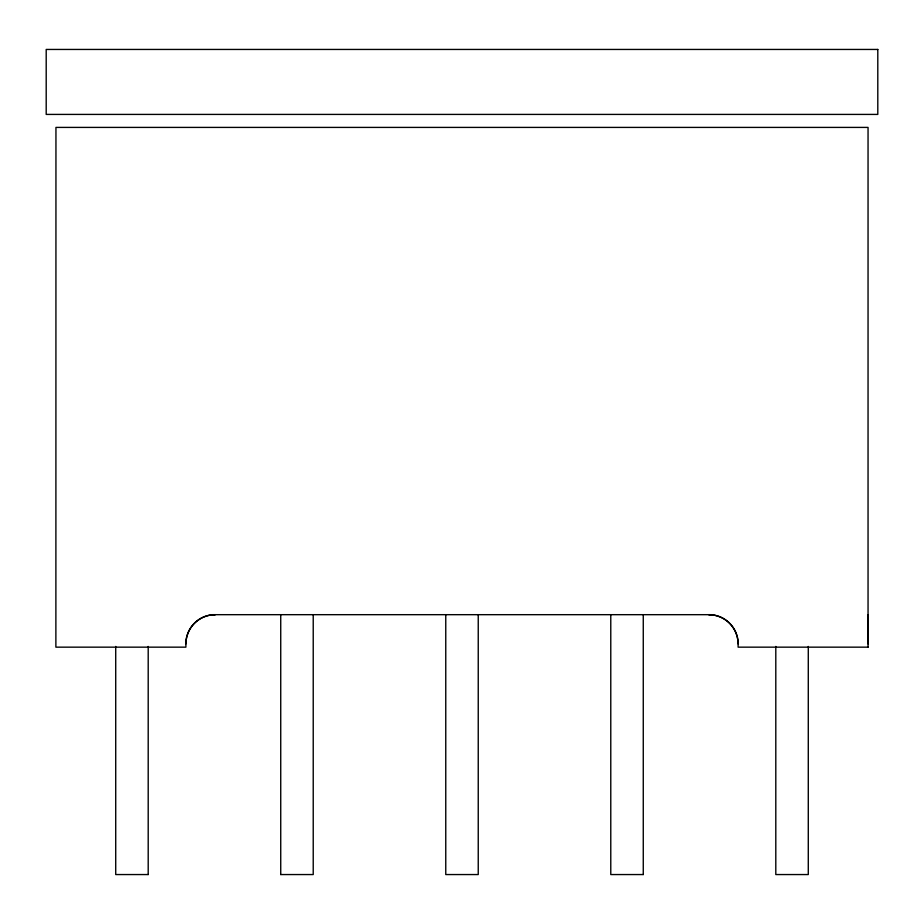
<?xml version="1.0" encoding="UTF-8"?>
<svg xmlns="http://www.w3.org/2000/svg" width="924" height="924" viewBox="0 0 924 924"><rect width="100%" height="100%" fill="white"/><g stroke="black" fill="none" stroke-linecap="round" stroke-linejoin="round"><path stroke-width="1.39" d="M212.474 614.679L711.526 614.679M868.098 647.158L738.114 647.158L738.114 643.913A29.233 29.233 0 0 0 708.881 614.679M148.198 874.554L115.719 874.554L115.719 646.442M280.734 874.554L313.224 874.554L313.224 614.679M643.266 874.554L610.776 874.554L610.776 614.679M868.11 614.679L868.11 643.913M868.052 647.158L868.052 127.408L55.948 127.408L55.879 647.158L185.886 647.158L185.886 643.913A29.233 29.233 0 0 1 215.119 614.679M808.281 646.442L808.281 874.554L775.802 874.554L775.802 646.442M643.266 614.679L643.266 874.554M478.239 614.679L478.239 874.554L445.761 874.554L445.761 614.679M280.734 614.679L280.734 874.554M148.198 646.442L148.198 874.554M708.881 614.679A29.233 29.233 0 0 1 738.114 643.913M185.886 643.913A29.233 29.233 0 0 1 215.119 614.679M877.8 49.446L46.2 49.446L46.2 114.414L877.8 114.414L877.8 49.446"/></g></svg>
